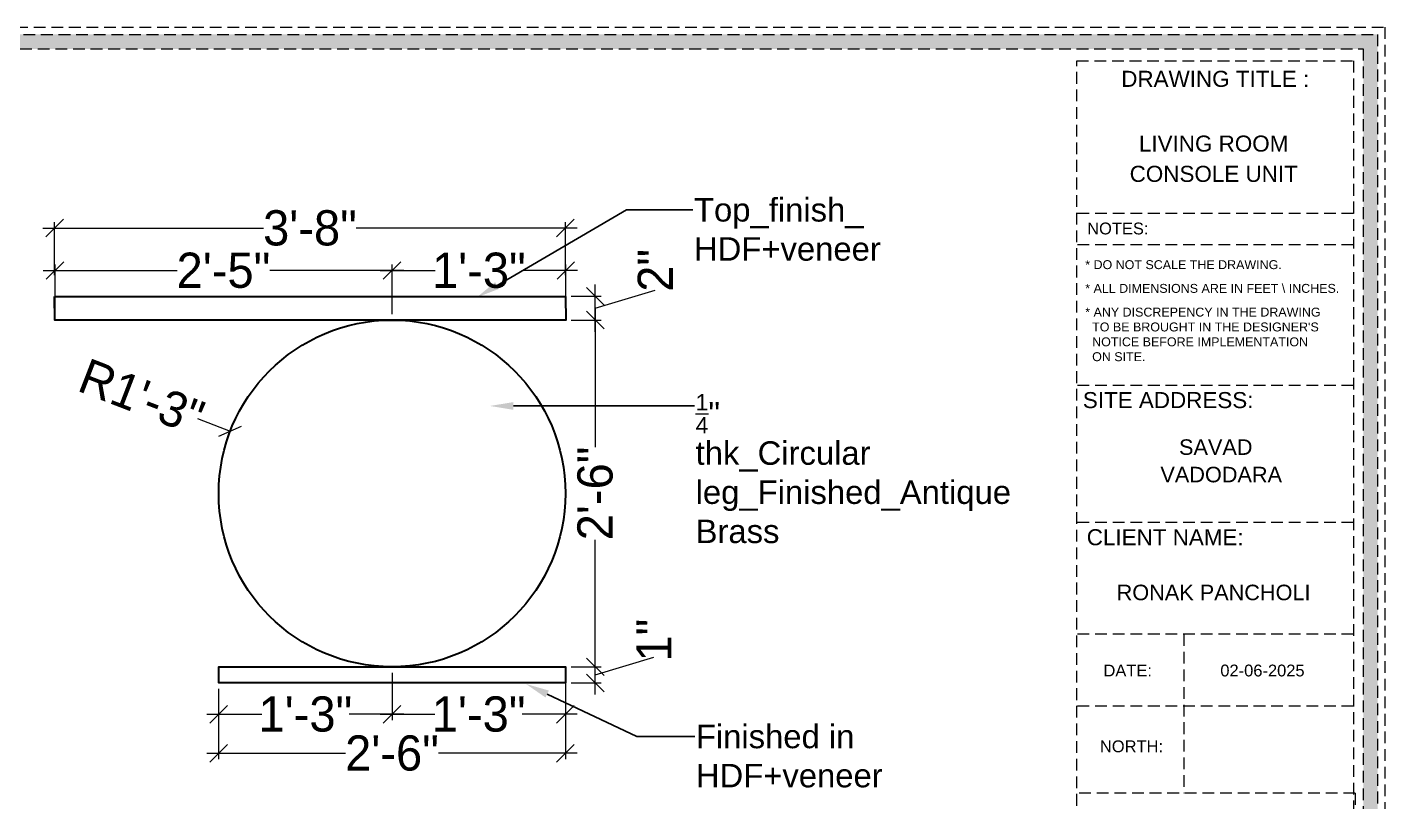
# Model space of a CAD drawing. Header units: millimetres. Extents: x 35877 to 3066687, y -650199 to -40525.
# Drawn here: x 145955 to 146070.7, y -179725.8 to -179659.8 of the extents above; entities that cross this region are included whole.
import ezdxf
from ezdxf import colors
from ezdxf.entities.mleader import LeaderData, LeaderLine
from ezdxf.enums import TextEntityAlignment as Align
from ezdxf.math import Vec2, Vec3

# ---------------------------------------------------------------- set-up
doc = ezdxf.new("R2010")
doc.units = ezdxf.units.MM
doc.header["$MEASUREMENT"] = 0
doc.header["$PDMODE"] = 35
doc.linetypes.add('DASHED', pattern=[0.75, 0.5, -0.25])
doc.linetypes.add('DASHEDX2', pattern=[1.5, 1, -0.5])
doc.layers.get('Defpoints').update_dxf_attribs({"color": 220})
for name, color, linetype, lineweight in [('dim05', 1, 'Continuous', 13), ('Dimension', 10, 'DASHEDX2', 20), ('FURNITURE', 32, 'Continuous', 9), ('furniture dimensions', 1, 'DASHED', 0), ('NAME PLATE', 7, 'Continuous', 25), ('wall', 7, 'Continuous', 30)]:
    doc.layers.add(name, color=color, linetype=linetype, lineweight=lineweight)
doc.styles.add('Arial', font='arial.ttf')
doc.styles.add('century g', font='GOTHIC.TTF')
doc.styles.get("Standard").update_dxf_attribs({"font": 'arial.ttf', "height": 6})
doc.dimstyles.new('Archana', dxfattribs={"dimtxt": 2, "dimasz": 0.75, "dimexe": 0.5, "dimexo": 0.5, "dimgap": 0, "dimtad": 0, "dimzin": 0, "dimdsep": 46, "dimlunit": 4, "dimtxsty": 'century g', "dimblk": 'OBLIQUE', "dimcen": 0, "dimdle": 1, "dimclrd": 256, "dimclre": 256, "dimclrt": 256, "dimadec": 0, "dimazin": 0, "dimtfac": 1, "dimtofl": 0, "dimtmove": 1, "dimatfit": 3, "dimfxl": 1, "dimfxlon": 1, "dimtolj": 1, "dimtzin": 0, "dimlwd": -1, "dimlwe": -1, "dimarcsym": 0})

# ---------------------------------------------------------------- blocks, each defined once
blk = doc.blocks.new('_Oblique')
at = {"layer": 'wall', "color": 0, "lineweight": -2}
blk.add_line((-0.5, -0.5), (0.5, 0.5), dxfattribs=at)
blk = doc.blocks.new('*D778')
at = {"layer": 'Defpoints', "color": 0, "linetype": 'Continuous', "lineweight": 0, "transparency": 16777216}
for p in [(145986.09, -179714.25), (145971.32, -179715.62), (145986.09, -179718.29)]:
    blk.add_point(p, dxfattribs=at)
at = {"layer": 'furniture dimensions', "color": 5, "linetype": 'Continuous', "transparency": 16777216}
for p, q in [((145986.09, -179714.75), (145986.09, -179718.79)), ((145970.32, -179718.29), (145974.99, -179718.29)), ((145987.09, -179718.29), (145982.43, -179718.29))]:
    blk.add_line(p, q, dxfattribs=at)
at = {"layer": 'furniture dimensions', "color": 5, "linetype": 'ByBlock', "transparency": 16777216}
blk.add_line((145971.32, -179716.12), (145971.32, -179718.79), dxfattribs=at)
at = {"layer": 'furniture dimensions', "color": 5, "linetype": 'Continuous', "transparency": 16777216, "xscale": 1.5, "yscale": 1.5, "zscale": 1.5, "rotation": 180}
blk.add_blockref('_Oblique', (145971.32, -179718.29), dxfattribs=at)
at = {"layer": 'furniture dimensions', "color": 5, "linetype": 'Continuous', "transparency": 16777216, "xscale": 1.5, "yscale": 1.5, "zscale": 1.5}
blk.add_blockref('_Oblique', (145986.09, -179718.29), dxfattribs=at)
at = {"layer": 'furniture dimensions', "linetype": 'Continuous', "lineweight": 0, "transparency": 16777216, "insert": (145978.71, -179718.29), "char_height": 3, "attachment_point": 5, "style": 'century g'}
blk.add_mtext('\\A1;1\'-3"', dxfattribs=at)
blk = doc.blocks.new('*D779')
at = {"layer": 'Defpoints', "color": 0, "linetype": 'Continuous', "lineweight": 0, "transparency": 16777216}
for p in [(146000.86, -179714.25), (146003.4, -179714.25), (146000.86, -179715.62)]:
    blk.add_point(p, dxfattribs=at)
at = {"layer": 'furniture dimensions', "color": 5, "linetype": 'Continuous', "transparency": 16777216}
for p, q in [((146003.4, -179716.62), (146003.4, -179713.25)), ((146003.4, -179714.93), (146008.4, -179713.43)), ((146001.36, -179714.25), (146003.9, -179714.25))]:
    blk.add_line(p, q, dxfattribs=at)
at = {"layer": 'furniture dimensions', "color": 5, "linetype": 'ByBlock', "transparency": 16777216}
blk.add_line((146001.36, -179715.62), (146003.9, -179715.62), dxfattribs=at)
at = {"layer": 'furniture dimensions', "color": 5, "linetype": 'Continuous', "transparency": 16777216, "xscale": 1.5, "yscale": 1.5, "zscale": 1.5}
for p, rotation in [((146003.4, -179714.25), 90), ((146003.4, -179715.62), 270)]:
    blk.add_blockref('_Oblique', p, dxfattribs=dict(at, rotation=rotation))
at = {"layer": 'furniture dimensions', "linetype": 'Continuous', "lineweight": 0, "transparency": 16777216, "insert": (146008.4, -179711.98), "char_height": 3, "attachment_point": 5, "rotation": 90, "style": 'century g'}
blk.add_mtext('\\A1;1"', dxfattribs=at)
blk = doc.blocks.new('*D780')
at = {"layer": 'Defpoints', "color": 0, "linetype": 'Continuous', "lineweight": 0, "transparency": 16777216}
for p in [(146000.86, -179684.72), (146003.4, -179684.72), (146000.86, -179714.25)]:
    blk.add_point(p, dxfattribs=at)
at = {"layer": 'furniture dimensions', "color": 5, "linetype": 'Continuous', "transparency": 16777216}
for p, q in [((146003.4, -179683.72), (146003.4, -179695.53)), ((146001.36, -179684.72), (146003.9, -179684.72)), ((146003.4, -179715.25), (146003.4, -179703.44))]:
    blk.add_line(p, q, dxfattribs=at)
at = {"layer": 'furniture dimensions', "color": 5, "linetype": 'ByBlock', "transparency": 16777216}
blk.add_line((146001.36, -179714.25), (146003.9, -179714.25), dxfattribs=at)
at = {"layer": 'furniture dimensions', "color": 5, "linetype": 'Continuous', "transparency": 16777216, "xscale": 1.5, "yscale": 1.5, "zscale": 1.5}
for p, rotation in [((146003.4, -179684.72), 90), ((146003.4, -179714.25), 270)]:
    blk.add_blockref('_Oblique', p, dxfattribs=dict(at, rotation=rotation))
at = {"layer": 'furniture dimensions', "linetype": 'Continuous', "lineweight": 0, "transparency": 16777216, "insert": (146003.4, -179699.48), "char_height": 3, "attachment_point": 5, "rotation": 90, "style": 'century g'}
blk.add_mtext('\\A1;2\'-6"', dxfattribs=at)
blk = doc.blocks.new('*D761')
at = {"layer": 'Defpoints', "color": 0, "linetype": 'Continuous', "lineweight": 0, "transparency": 16777216}
for p in [(146000.86, -179682.69), (146003.4, -179682.69), (146000.86, -179684.72)]:
    blk.add_point(p, dxfattribs=at)
at = {"layer": 'furniture dimensions', "color": 5, "linetype": 'Continuous', "transparency": 16777216}
for p, q in [((146003.4, -179685.72), (146003.4, -179681.69)), ((146003.4, -179683.71), (146008.52, -179682.17)), ((146001.36, -179682.69), (146003.9, -179682.69))]:
    blk.add_line(p, q, dxfattribs=at)
at = {"layer": 'furniture dimensions', "color": 5, "linetype": 'ByBlock', "transparency": 16777216}
blk.add_line((146001.36, -179684.72), (146003.9, -179684.72), dxfattribs=at)
at = {"layer": 'furniture dimensions', "color": 5, "linetype": 'Continuous', "transparency": 16777216, "xscale": 1.5, "yscale": 1.5, "zscale": 1.5}
for p, rotation in [((146003.4, -179682.69), 90), ((146003.4, -179684.72), 270)]:
    blk.add_blockref('_Oblique', p, dxfattribs=dict(at, rotation=rotation))
at = {"layer": 'furniture dimensions', "linetype": 'Continuous', "lineweight": 0, "transparency": 16777216, "insert": (146008.52, -179680.48), "char_height": 3, "attachment_point": 5, "rotation": 90, "style": 'century g'}
blk.add_mtext('\\A1;2"', dxfattribs=at)
blk = doc.blocks.new('*D762')
at = {"layer": 'Defpoints', "color": 0, "linetype": 'Continuous', "lineweight": 0, "transparency": 16777216}
for p in [(145986.09, -179680.49), (145957.38, -179684.72), (145986.09, -179684.72)]:
    blk.add_point(p, dxfattribs=at)
at = {"layer": 'furniture dimensions', "color": 5, "linetype": 'ByBlock', "transparency": 16777216}
blk.add_line((145957.38, -179684.22), (145957.38, -179679.99), dxfattribs=at)
at = {"layer": 'furniture dimensions', "color": 5, "linetype": 'Continuous', "transparency": 16777216}
for p, q in [((145986.09, -179684.22), (145986.09, -179679.99)), ((145956.38, -179680.49), (145967.78, -179680.49)), ((145987.09, -179680.49), (145975.69, -179680.49))]:
    blk.add_line(p, q, dxfattribs=at)
at = {"layer": 'furniture dimensions', "color": 5, "linetype": 'Continuous', "transparency": 16777216, "xscale": 1.5, "yscale": 1.5, "zscale": 1.5, "rotation": 180}
blk.add_blockref('_Oblique', (145957.38, -179680.49), dxfattribs=at)
at = {"layer": 'furniture dimensions', "color": 5, "linetype": 'Continuous', "transparency": 16777216, "xscale": 1.5, "yscale": 1.5, "zscale": 1.5}
blk.add_blockref('_Oblique', (145986.09, -179680.49), dxfattribs=at)
at = {"layer": 'furniture dimensions', "linetype": 'Continuous', "lineweight": 0, "transparency": 16777216, "insert": (145971.73, -179680.49), "char_height": 3, "attachment_point": 5, "style": 'century g'}
blk.add_mtext('\\A1;2\'-5"', dxfattribs=at)
blk = doc.blocks.new('*D773')
at = {"layer": 'Defpoints', "color": 0, "linetype": 'Continuous', "lineweight": 0, "transparency": 16777216}
for p in [(145972.31, -179694.18), (145986.09, -179699.48)]:
    blk.add_point(p, dxfattribs=at)
at = {"layer": 'furniture dimensions', "color": 5, "linetype": 'Continuous', "transparency": 16777216}
blk.add_line((145969.51, -179693.1), (145972.31, -179694.18), dxfattribs=at)
at = {"layer": 'furniture dimensions', "color": 5, "linetype": 'Continuous', "transparency": 16777216, "xscale": 1.5, "yscale": 1.5, "zscale": 1.5, "rotation": 338.9417442214877}
blk.add_blockref('_Oblique', (145972.31, -179694.18), dxfattribs=at)
at = {"layer": 'furniture dimensions', "linetype": 'Continuous', "lineweight": 0, "transparency": 16777216, "insert": (145964.76, -179691.27), "char_height": 3, "attachment_point": 5, "rotation": 338.9417, "style": 'century g'}
blk.add_mtext('\\A1;R1\'-3"', dxfattribs=at)
blk = doc.blocks.new('*D774')
at = {"layer": 'Defpoints', "color": 0, "linetype": 'Continuous', "lineweight": 0, "transparency": 16777216}
for p in [(145986.09, -179714.25), (146000.86, -179714.25), (146000.86, -179718.29)]:
    blk.add_point(p, dxfattribs=at)
at = {"layer": 'furniture dimensions', "color": 5, "linetype": 'ByBlock', "transparency": 16777216}
blk.add_line((145986.09, -179714.75), (145986.09, -179718.79), dxfattribs=at)
at = {"layer": 'furniture dimensions', "color": 5, "linetype": 'Continuous', "transparency": 16777216}
for p, q in [((146000.86, -179714.75), (146000.86, -179718.79)), ((145985.09, -179718.29), (145989.75, -179718.29)), ((146001.86, -179718.29), (145997.19, -179718.29))]:
    blk.add_line(p, q, dxfattribs=at)
at = {"layer": 'furniture dimensions', "color": 5, "linetype": 'Continuous', "transparency": 16777216, "xscale": 1.5, "yscale": 1.5, "zscale": 1.5, "rotation": 180}
blk.add_blockref('_Oblique', (145986.09, -179718.29), dxfattribs=at)
at = {"layer": 'furniture dimensions', "color": 5, "linetype": 'Continuous', "transparency": 16777216, "xscale": 1.5, "yscale": 1.5, "zscale": 1.5}
blk.add_blockref('_Oblique', (146000.86, -179718.29), dxfattribs=at)
at = {"layer": 'furniture dimensions', "linetype": 'Continuous', "lineweight": 0, "transparency": 16777216, "insert": (145993.47, -179718.29), "char_height": 3, "attachment_point": 5, "style": 'century g'}
blk.add_mtext('\\A1;1\'-3"', dxfattribs=at)
blk = doc.blocks.new('*D775')
at = {"layer": 'Defpoints', "color": 0, "linetype": 'Continuous', "lineweight": 0, "transparency": 16777216}
for p in [(145971.32, -179715.62), (146000.86, -179715.62), (146000.86, -179721.61)]:
    blk.add_point(p, dxfattribs=at)
at = {"layer": 'furniture dimensions', "color": 5, "linetype": 'ByBlock', "transparency": 16777216}
blk.add_line((145971.32, -179717.61), (145971.32, -179722.11), dxfattribs=at)
at = {"layer": 'furniture dimensions', "color": 5, "linetype": 'Continuous', "transparency": 16777216}
for p, q in [((146000.86, -179717.61), (146000.86, -179722.11)), ((145970.32, -179721.61), (145982.14, -179721.61)), ((146001.86, -179721.61), (145990.05, -179721.61))]:
    blk.add_line(p, q, dxfattribs=at)
at = {"layer": 'furniture dimensions', "color": 5, "linetype": 'Continuous', "transparency": 16777216, "xscale": 1.5, "yscale": 1.5, "zscale": 1.5, "rotation": 180}
blk.add_blockref('_Oblique', (145971.32, -179721.61), dxfattribs=at)
at = {"layer": 'furniture dimensions', "color": 5, "linetype": 'Continuous', "transparency": 16777216, "xscale": 1.5, "yscale": 1.5, "zscale": 1.5}
blk.add_blockref('_Oblique', (146000.86, -179721.61), dxfattribs=at)
at = {"layer": 'furniture dimensions', "linetype": 'Continuous', "lineweight": 0, "transparency": 16777216, "insert": (145986.09, -179721.61), "char_height": 3, "attachment_point": 5, "style": 'century g'}
blk.add_mtext('\\A1;2\'-6"', dxfattribs=at)
blk = doc.blocks.new('*D776')
at = {"layer": 'Defpoints', "color": 0, "linetype": 'Continuous', "lineweight": 0, "transparency": 16777216}
for p in [(146000.9, -179680.49), (145986.09, -179684.72), (146000.9, -179684.72)]:
    blk.add_point(p, dxfattribs=at)
at = {"layer": 'furniture dimensions', "color": 5, "linetype": 'ByBlock', "transparency": 16777216}
blk.add_line((145986.09, -179684.22), (145986.09, -179679.99), dxfattribs=at)
at = {"layer": 'furniture dimensions', "color": 5, "linetype": 'Continuous', "transparency": 16777216}
for p, q in [((146000.9, -179684.22), (146000.9, -179679.99)), ((145985.09, -179680.49), (145989.77, -179680.49)), ((146001.9, -179680.49), (145997.22, -179680.49))]:
    blk.add_line(p, q, dxfattribs=at)
at = {"layer": 'furniture dimensions', "color": 5, "linetype": 'Continuous', "transparency": 16777216, "xscale": 1.5, "yscale": 1.5, "zscale": 1.5, "rotation": 180}
blk.add_blockref('_Oblique', (145986.09, -179680.49), dxfattribs=at)
at = {"layer": 'furniture dimensions', "color": 5, "linetype": 'Continuous', "transparency": 16777216, "xscale": 1.5, "yscale": 1.5, "zscale": 1.5}
blk.add_blockref('_Oblique', (146000.9, -179680.49), dxfattribs=at)
at = {"layer": 'furniture dimensions', "linetype": 'Continuous', "lineweight": 0, "transparency": 16777216, "insert": (145993.49, -179680.49), "char_height": 3, "attachment_point": 5, "style": 'century g'}
blk.add_mtext('\\A1;1\'-3"', dxfattribs=at)
blk = doc.blocks.new('*D777')
at = {"layer": 'Defpoints', "color": 0, "linetype": 'Continuous', "lineweight": 0, "transparency": 16777216}
for p in [(146000.86, -179676.88), (145957.34, -179682.69), (146000.86, -179682.69)]:
    blk.add_point(p, dxfattribs=at)
at = {"layer": 'furniture dimensions', "color": 5, "linetype": 'ByBlock', "transparency": 16777216}
blk.add_line((145957.34, -179680.88), (145957.34, -179676.38), dxfattribs=at)
at = {"layer": 'furniture dimensions', "color": 5, "linetype": 'Continuous', "transparency": 16777216}
for p, q in [((146000.86, -179680.88), (146000.86, -179676.38)), ((145956.34, -179676.88), (145975.15, -179676.88)), ((146001.86, -179676.88), (145983.04, -179676.88))]:
    blk.add_line(p, q, dxfattribs=at)
at = {"layer": 'furniture dimensions', "color": 5, "linetype": 'Continuous', "transparency": 16777216, "xscale": 1.5, "yscale": 1.5, "zscale": 1.5, "rotation": 180}
blk.add_blockref('_Oblique', (145957.34, -179676.88), dxfattribs=at)
at = {"layer": 'furniture dimensions', "color": 5, "linetype": 'Continuous', "transparency": 16777216, "xscale": 1.5, "yscale": 1.5, "zscale": 1.5}
blk.add_blockref('_Oblique', (146000.86, -179676.88), dxfattribs=at)
at = {"layer": 'furniture dimensions', "linetype": 'Continuous', "lineweight": 0, "transparency": 16777216, "insert": (145979.1, -179676.88), "char_height": 3, "attachment_point": 5, "style": 'century g'}
blk.add_mtext('\\A1;3\'-8"', dxfattribs=at)

msp = doc.modelspace()

# ---------------------------------------------------------------- hatches: boundary and pattern name
at = {"layer": 'Dimension', "true_color": 0xd39e00, "transparency": 33554687}
h = msp.add_hatch(color=42, dxfattribs=at)
h.paths.add_polyline_path([(145894.6844, -179660.3802), (145894.6844, -179783.8222), (146070.0593, -179783.8222), (146070.0593, -179660.3802)])
h.paths.add_polyline_path([(145895.9152, -179661.611), (146068.8284, -179661.611), (146068.8284, -179782.5914), (145895.9152, -179782.5914)], flags=16)

# ---------------------------------------------------------------- linework, layer by layer
at = {"layer": 'Dimension', "color": 42, "true_color": 0xd39e00, "transparency": 33554687}
for p, q in [((146067.9952, -179675.6451, 3.8311), (146044.43, -179675.6451, 3.8311)), ((146067.9952, -179678.2999, 3.8311), (146044.43, -179678.2999, 3.8311)), ((146067.9952, -179690.2768, 3.8311), (146044.43, -179690.2768, 3.8311)), ((146067.9952, -179701.9573, 3.8311), (146044.43, -179701.9573, 3.8311)), ((146067.9952, -179711.4749, 3.8311), (146044.43, -179711.4749, 3.8311)), ((146053.5476, -179711.4749, 3.8311), (146053.5476, -179725.0035, 3.8311)), ((146067.9952, -179717.5986, 3.8311), (146044.43, -179717.5986, 3.8311)), ((146068.138, -179725.0035, 3.8311), (146044.3571, -179725.0035, 3.8311)), ((146068.138, -179725.0035, 3.8311), (146068.138, -179746.5427, 3.8311))]:
    msp.add_line(p, q, dxfattribs=at)
at = {"layer": 'Dimension', "color": 42, "true_color": 0xd39e00, "transparency": 33554687, "elevation": 3.8311}
for points in [[(145894.069, -179659.7648), (146070.6747, -179659.7648), (146070.6747, -179784.4377), (145894.069, -179784.4377)], [(145894.6844, -179660.3802), (146070.0593, -179660.3802), (146070.0593, -179783.8222), (145894.6844, -179783.8222)], [(145895.9152, -179661.611), (146068.8284, -179661.611), (146068.8284, -179782.5914), (145895.9152, -179782.5914)], [(146044.43, -179781.5785), (146044.43, -179662.624), (146067.9952, -179662.624), (146067.9952, -179781.5785)]]:
    msp.add_lwpolyline(points, close=True, dxfattribs=at)
at = {"layer": 'FURNITURE', "lineweight": 30, "transparency": 33554687, "elevation": -0.1354}
for points in [[(145957.3377, -179682.6943), (146000.8573, -179682.6943), (146000.8964, -179684.7187), (145957.3768, -179684.7187)], [(146000.8573, -179715.6177), (145971.3238, -179715.6177), (145971.3238, -179714.249), (146000.8573, -179714.249)]]:
    msp.add_lwpolyline(points, close=True, dxfattribs=at)
at = {"layer": 'FURNITURE', "lineweight": 30, "transparency": 33554687}
msp.add_circle((145986.0905, -179699.4839, -0.1354), 14.7667, dxfattribs=at)

# ---------------------------------------------------------------- texts
at = {"layer": 'NAME PLATE', "transparency": 33554687, "style": 'Arial'}
for s, height, p in [('DRAWING TITLE : ', 1.367118, (146056.492, -179664.85, 3.8311)), ('LIVING ROOM', 1.367118, (146056.089, -179670.3651, 3.8311)), ('CONSOLE UNIT', 1.367118, (146056.0949, -179672.9434, 3.8311)), ('NOTES:', 1.0045, (146047.9257, -179677.4161, 3.8311)), ('SITE ADDRESS:', 1.367118, (146052.2124, -179692.2136, 3.8311)), (' SAVAD ', 1.32157, (146056.2703, -179696.1965, 3.7685)), ('VADODARA', 1.32157, (146056.7338, -179698.5337, 3.7685)), ('CLIENT NAME:', 1.367118, (146051.9632, -179703.8941, 3.8311)), ('RONAK PANCHOLI    ', 1.321574, (146057.11, -179708.5757, 3.7685)), ('DATE:', 1.0045, (146048.7681, -179715.0661, 3.8311)), ('02-06-2025', 1.0045, (146060.2477, -179715.0661, 3.8311)), ('NORTH:', 1.0045, (146049.0887, -179721.5239, 3.8311))]:
    msp.add_text(s, height=height, dxfattribs=at).set_placement(p, align=Align.CENTER)
at = {"layer": 'NAME PLATE', "transparency": 33554687, "char_height": 0.759731, "width": 29.352357, "attachment_point": 1, "style": 'Arial'}
for s, insert in [('* DO NOT SCALE THE DRAWING.', (146045.1496, -179679.6145, 3.8311)), ('* ALL DIMENSIONS ARE IN FEET \\\\ INCHES.', (146045.1496, -179681.6348, 3.8311)), ("* ANY DISCREPENCY IN THE DRAWING \\P  TO BE BROUGHT IN THE DESIGNER'S\\P  NOTICE BEFORE IMPLEMENTATION \\P  ON SITE.", (146045.1496, -179683.6551, 3.8311))]:
    msp.add_mtext(s, dxfattribs=dict(at, insert=insert))

# ---------------------------------------------------------------- dimensions: what is measured, and where the dimension line sits
at = {"layer": 'furniture dimensions', "color": 5, "linetype": 'Continuous', "lineweight": 0, "transparency": 33554687}
for base, p1, p2, picture, middle in [((146000.8573, -179676.8833, -0.1354), (145957.3377, -179682.6943, -0.1354), (146000.8573, -179682.6943, -0.1354), '*D777', (145979.0975, -179676.8833, -0.1354)), ((145986.0921, -179680.4946, -0.1354), (145957.3768, -179684.7187, -0.1354), (145986.0921, -179684.7171, -0.1354), '*D762', (145971.7345, -179680.4946, -0.1354)), ((146000.8964, -179680.4946, -0.1354), (145986.0921, -179684.7171, -0.1354), (146000.8964, -179684.7187, -0.1354), '*D776', (145993.4943, -179680.4946, -0.1354)), ((145986.0905, -179718.2947, -0.1354), (145971.3238, -179715.6177, -0.1354), (145986.0905, -179714.2506, -0.1354), '*D778', (145978.7072, -179718.2947, -0.1354)), ((146000.8573, -179718.2947, -0.1354), (145986.0905, -179714.249, -0.1354), (146000.8573, -179714.249, -0.1354), '*D774', (145993.4739, -179718.2947, -0.1354)), ((146000.8573, -179721.6077, -0.1354), (145971.3238, -179715.6177, -0.1354), (146000.8573, -179715.6177, -0.1354), '*D775', (145986.0905, -179721.6077, -0.1354))]:
    dim = msp.add_linear_dim(base=base, p1=p1, p2=p2, dimstyle='Archana', override={"dimtxt": 3, "dimasz": 1.5, "dimdec": 0, "dimclrd": 5, "dimclre": 5, "dimfxl": 4}, dxfattribs=at)
    dim.commit()
    dim.dimension.update_dxf_attribs({"geometry": picture, "text_midpoint": middle})
for base, p1, p2, override, picture, middle in [((146003.4032, -179682.6943, -0.1354), (146000.8573, -179684.7187, -0.1354), (146000.8573, -179682.6943, -0.1354), {"dimtxt": 3, "dimasz": 1.5, "dimdec": 1, "dimclrd": 5, "dimclre": 5, "dimfxl": 4}, '*D761', (146008.5164, -179682.1726, -0.1354)), ((146003.4032, -179684.7187, -0.1354), (146000.8573, -179714.249, -0.1354), (146000.8573, -179684.7187, -0.1354), {"dimtxt": 3, "dimasz": 1.5, "dimdec": 0, "dimclrd": 5, "dimclre": 5, "dimfxl": 4}, '*D780', (146003.4032, -179699.4839, -0.1354)), ((146003.4032, -179714.249, -0.1354), (146000.8573, -179715.6177, -0.1354), (146000.8573, -179714.249, -0.1354), {"dimtxt": 3, "dimasz": 1.5, "dimdec": 0, "dimclrd": 5, "dimclre": 5, "dimfxl": 4}, '*D779', (146008.4032, -179713.4334, -0.1354))]:
    dim = msp.add_linear_dim(base=base, p1=p1, p2=p2, angle=90, dimstyle='Archana', override=override, dxfattribs=at)
    dim.commit()
    dim.dimension.update_dxf_attribs({"geometry": picture, "text_midpoint": middle})
dim = msp.add_radius_dim(center=(145986.0905, -179699.4839, -0.1354), mpoint=(145972.31, -179694.1779, -0.1354), dimstyle='Archana', override={"dimtxt": 3, "dimasz": 1.5, "dimdec": 0, "dimclrd": 5, "dimclre": 5, "dimfxl": 4}, dxfattribs=at)
dim.commit()
dim.dimension.update_dxf_attribs({"geometry": '*D773', "text_midpoint": (145964.7561, -179691.2694, -0.1354)})

# ---------------------------------------------------------------- leaders
at = {"layer": 'dim05', "color": 1, "lineweight": 0, "transparency": 33554687}
ml = msp.add_multileader_mtext('Standard', dxfattribs=at)
ml.set_content('Top_finish_\\PHDF+veneer', color=1)
ml.set_leader_properties(color=5)
ml.build(insert=Vec2(0, 0))
ml.multileader.update_dxf_attribs({"text_right_attachment_type": 6, "dogleg_length": 0.36, "arrow_head_size": 2})
ctx = ml.context
ctx.base_point, ctx.char_height, ctx.arrow_head_size, ctx.landing_gap_size, ctx.plane_origin = Vec3(146011.7269, -179675.3383, -0.1354), 2, 2, 0.09, Vec3(145998.1338, -179675.3383, -0.1354)
ctx.right_attachment = 6
notes = []
notes.append((ctx, [(0, (1, 1, 0), (146006.0782, -179675.3383, -0.1354), (1, 0), 5.6486, [(0, [(145993.3127, -179682.7798, -0.1354)], 0, [])])]))
ctx.mtext.insert, ctx.mtext.width, ctx.mtext.flow_direction = Vec3(146011.8169, -179674.3219, -0.1354), 14.682128, 5
ml = msp.add_multileader_mtext('Standard', dxfattribs=at)
ml.set_content('\\A1;{\\H0.7x;\\S1/4;}" thk_Circular leg_Finished_Antique Brass', color=1)
ml.set_leader_properties(color=5)
ml.build(insert=Vec2(0, 0))
ml.multileader.update_dxf_attribs({"text_right_attachment_type": 6, "dogleg_length": 0.36, "arrow_head_size": 2})
ctx = ml.context
ctx.base_point, ctx.char_height, ctx.arrow_head_size, ctx.landing_gap_size, ctx.plane_origin = Vec3(146011.8658, -179692.0308, -0.1354), 2, 2, 0.09, Vec3(146011.5917, -179692.0308, -0.1354)
ctx.right_attachment = 6
notes.append((ctx, [(0, (1, 1, 0), (146011.5058, -179692.0308, -0.1354), (1, 0), 0.36, [(0, [(145994.4284, -179692.0308, -0.1354)], 0, [])])]))
ctx.mtext.insert, ctx.mtext.width, ctx.mtext.flow_direction = Vec3(146011.9558, -179691.0144, -0.1354), 14.682128, 5
ml = msp.add_multileader_mtext('Standard', dxfattribs=at)
ml.set_content('Finished in HDF+veneer', color=1)
ml.set_leader_properties(color=5)
ml.build(insert=Vec2(0, 0))
ml.multileader.update_dxf_attribs({"text_right_attachment_type": 6, "dogleg_length": 0.36, "arrow_head_size": 2})
ctx = ml.context
ctx.base_point, ctx.char_height, ctx.arrow_head_size, ctx.landing_gap_size, ctx.plane_origin = Vec3(146011.8853, -179720.1985, -0.1354), 2, 2, 0.09, Vec3(145997.995, -179720.1985, -0.1354)
ctx.right_attachment = 6
notes.append((ctx, [(0, (1, 1, 0), (146006.9593, -179720.1985, -0.1354), (1, 0), 4.926, [(0, [(145997.5018, -179715.7093, -0.1354)], 0, [])])]))
ctx.mtext.insert, ctx.mtext.width, ctx.mtext.flow_direction = Vec3(146011.9753, -179719.1821, -0.1354), 14.682128, 5
for ctx, leaders in notes:
    for number, flags, end, landing, length, lines in leaders:
        leader = LeaderData()
        leader.index, (leader.has_last_leader_line, leader.has_dogleg_vector, leader.attachment_direction) = number, flags
        leader.last_leader_point, leader.dogleg_vector, leader.dogleg_length = Vec3(end), Vec3(landing), length
        for number, points, colour, breaks in lines:
            line = LeaderLine()
            line.index, line.vertices, line.color, line.breaks = number, Vec3.list(points), colors.encode_raw_color(colour), breaks
            leader.lines.append(line)
        ctx.leaders.append(leader)

doc.saveas('drawing.dxf')
